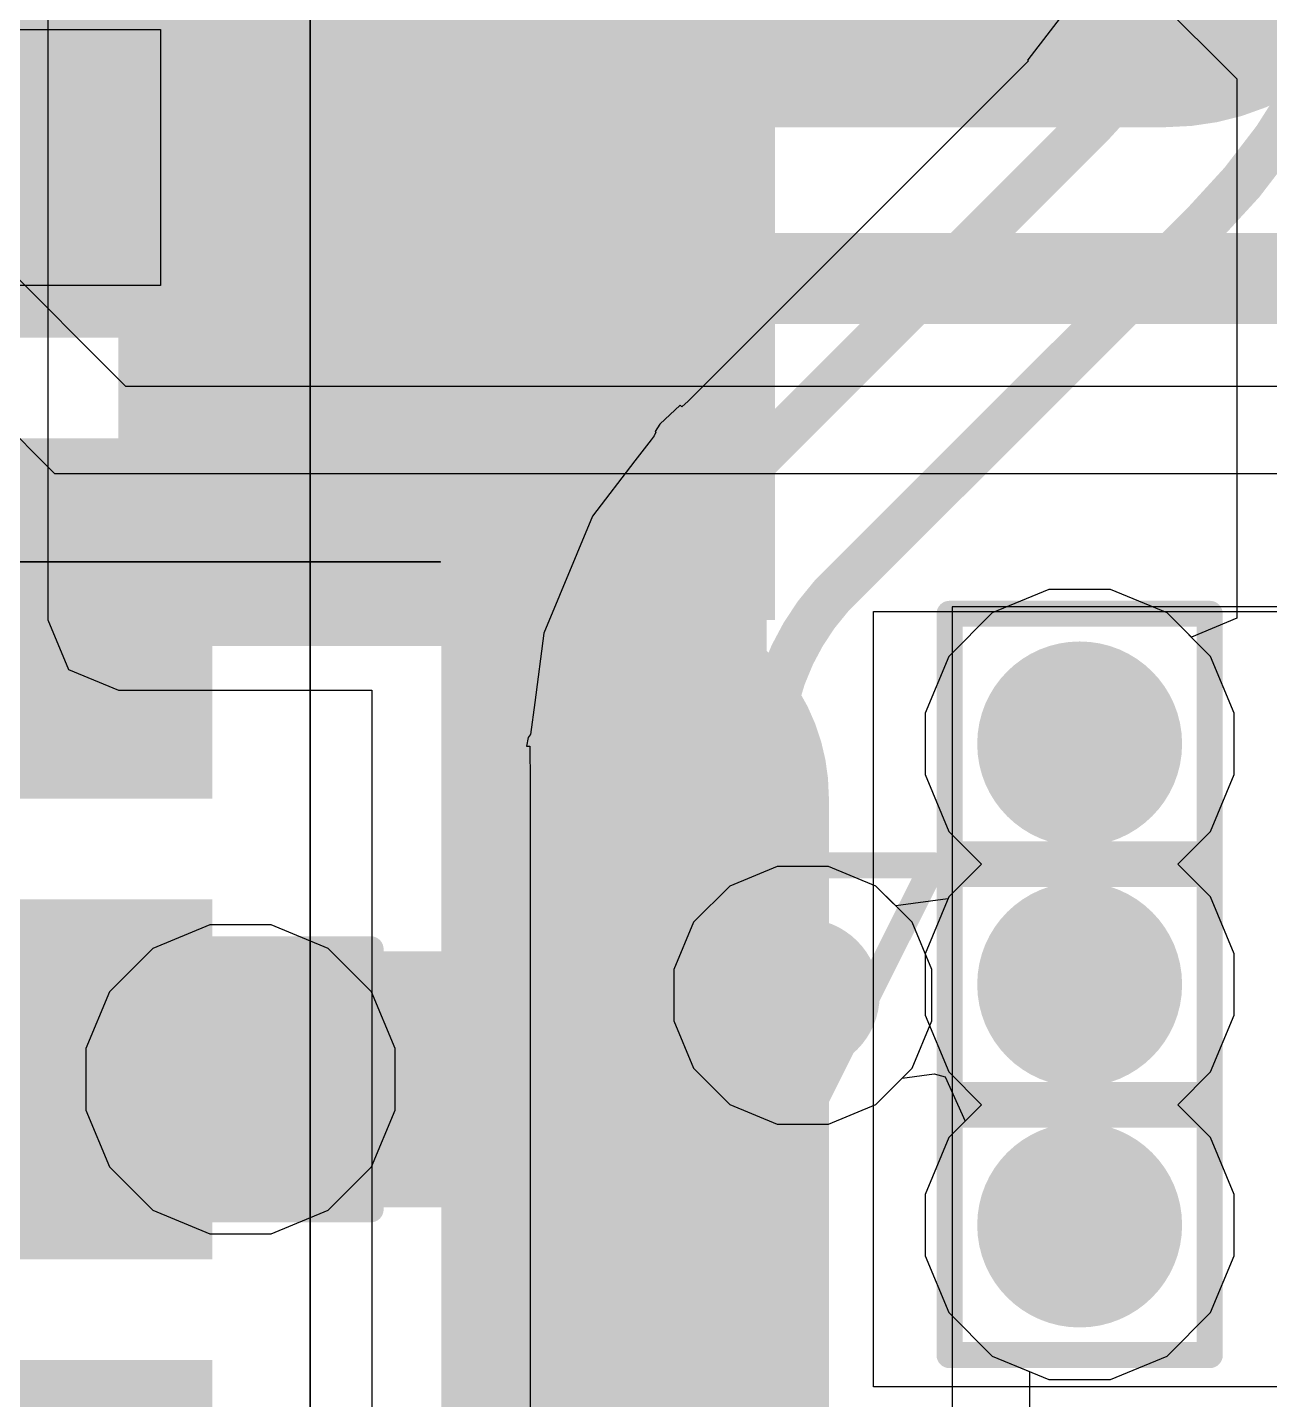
# Model space of a CAD drawing. Header units: inches. Extents: x -6 to 283, y -12 to 154.
# Drawn here: x 34.033 to 36.458, y 13.57 to 16.249 of the extents above; entities that cross this region are included whole.
import ezdxf

# ---------------------------------------------------------------- set-up
doc = ezdxf.new("R2010")
doc.units = ezdxf.units.IN
for name, color, linetype in [('Bottom Layer', 5, 'Continuous'), ('Bottom Overlay', 54, 'Continuous'), ('Bottom Paste', 16, 'Continuous'), ('Bottom Solder', 6, 'Continuous'), ('Drill Drawing', 1, 'Continuous'), ('GND-1', 16, 'Continuous'), ('GND-2', 90, 'Continuous'), ('GND-3', 216, 'Continuous'), ('GND-4', 54, 'Continuous'), ('PWR-1', 156, 'Continuous'), ('PWR-2', 130, 'Continuous'), ('Signal L1', 76, 'Continuous'), ('Signal L2', 6, 'Continuous'), ('Top Layer', 1, 'Continuous'), ('Top Paste', 8, 'Continuous'), ('Top Solder', 216, 'Continuous'), ('Via Holes', 16, 'Continuous')]:
    doc.layers.add(name, color=color, linetype=linetype)

# ---------------------------------------------------------------- blocks, each defined once
blk = doc.blocks.new('R___0402_B_19')
at = {"layer": 'Bottom Layer'}
for points in [[(-0.2413, 0.3175), (-0.2412999999999999, -0.3175), (-0.6985, -0.3175), (-0.6985, 0.3175)], [(0.6985, 0.3175), (0.6985, -0.3175), (0.2413, -0.3175), (0.2412999999999999, 0.3175)]]:
    blk.add_hatch(color=5, dxfattribs=at).paths.add_polyline_path(points)
at = {"layer": 'Bottom Paste'}
for points in [[(-0.2413, 0.3175), (-0.2412999999999999, -0.3175), (-0.6985, -0.3175), (-0.6985, 0.3175)], [(0.6985, 0.3175), (0.6985, -0.3175), (0.2413, -0.3175), (0.2412999999999999, 0.3175)]]:
    blk.add_hatch(color=16, dxfattribs=at).paths.add_polyline_path(points)
at = {"layer": 'Bottom Solder'}
for points in [[(-0.18629884, 0.37250116), (-0.1862988399999999, -0.37250116), (-0.75350116, -0.37250116), (-0.75350116, 0.37250116)], [(0.75350116, 0.37250116), (0.75350116, -0.37250116), (0.18629884, -0.37250116), (0.1862988399999999, 0.37250116)]]:
    blk.add_hatch(color=6, dxfattribs=at).paths.add_polyline_path(points)
at = {"layer": 'Bottom Overlay'}
for points in [[(-0.7874, 0.4064, 0.127, 0.127, 0), (-0.7874, -0.4064, 0.127, 0.127, 0)], [(0.7874, 0.4064, 0.127, 0.127, 0), (-0.7874, 0.4064, 0.127, 0.127, 0)], [(0.7874, 0.4064, 0.127, 0.127, 0), (0.7874, -0.4064, 0.127, 0.127, 0)], [(0.8128, 0.4318, 0.0032258, 0.0032258, 0), (-0.8127974599999999, 0.4318, 0.0032258, 0.0032258, 0)], [(0.7874, -0.4064, 0.127, 0.127, 0), (-0.7874, -0.4064, 0.127, 0.127, 0)]]:
    blk.add_lwpolyline(points, format="xyseb", dxfattribs=at)
for points in [[(-0.8191499999999999, 0.4064, 0.0635, 0.0635, 1), (-0.7556499999999999, 0.4064, 0.0635, 0.0635, 1)], [(-0.8191499999999999, 0.4064, 0.0635, 0.0635, 1), (-0.7556499999999999, 0.4064, 0.0635, 0.0635, 1)], [(0.7556499999999999, 0.4064, 0.0635, 0.0635, 1), (0.8191499999999999, 0.4064, 0.0635, 0.0635, 1)], [(0.7556499999999999, 0.4064, 0.0635, 0.0635, 1), (0.8191499999999999, 0.4064, 0.0635, 0.0635, 1)], [(-0.8136026399999999, 0.4318, 0.0016129, 0.0016129, 1), (-0.81199228, 0.4318, 0.0016129, 0.0016129, 1)], [(0.8119948199999999, 0.4318, 0.0016129, 0.0016129, 1), (0.81360518, 0.4318, 0.0016129, 0.0016129, 1)], [(-0.8191499999999999, -0.4064, 0.0635, 0.0635, 1), (-0.7556499999999999, -0.4064, 0.0635, 0.0635, 1)], [(-0.8191499999999999, -0.4064, 0.0635, 0.0635, 1), (-0.7556499999999999, -0.4064, 0.0635, 0.0635, 1)], [(0.7556499999999999, -0.4064, 0.0635, 0.0635, 1), (0.8191499999999999, -0.4064, 0.0635, 0.0635, 1)], [(0.7556499999999999, -0.4064, 0.0635, 0.0635, 1), (0.8191499999999999, -0.4064, 0.0635, 0.0635, 1)]]:
    blk.add_lwpolyline(points, format="xyseb", close=True, dxfattribs=at)
blk = doc.blocks.new('AP6275S__49')
at = {"layer": 'Top Layer'}
for points in [[(6.62250009, 2.95000172), (7.747499109999999, 2.95000172), (7.747499109999999, 2.45000272), (6.62250009, 2.45000272)], [(6.62250009, 2.05000098), (7.747499109999999, 2.05000098), (7.747499109999999, 1.55000198), (6.62250009, 1.55000198)], [(6.62250009, 1.15000024), (7.747499109999999, 1.15000024), (7.747499109999999, 0.65000124), (6.62250009, 0.65000124)]]:
    blk.add_hatch(color=1, dxfattribs=at).paths.add_polyline_path(points)
at = {"layer": 'Top Paste'}
for points in [[(6.62250009, 2.95000172), (7.747499109999999, 2.95000172), (7.747499109999999, 2.45000272), (6.62250009, 2.45000272)], [(6.62250009, 2.05000098), (7.747499109999999, 2.05000098), (7.747499109999999, 1.55000198), (6.62250009, 1.55000198)], [(6.62250009, 1.15000024), (7.747499109999999, 1.15000024), (7.747499109999999, 0.65000124), (6.62250009, 0.65000124)]]:
    blk.add_hatch(color=8, dxfattribs=at).paths.add_polyline_path(points)
at = {"layer": 'Top Solder'}
for points in [[(6.52090009, 3.05160172), (7.849099109999999, 3.05160172), (7.849099109999999, 2.34840272), (6.52090009, 2.34840272)], [(6.52090009, 2.15160098), (7.849099109999999, 2.15160098), (7.849099109999999, 1.44840198), (6.52090009, 1.44840198)], [(6.52090009, 1.25160024), (7.849099109999999, 1.25160024), (7.849099109999999, 0.54840124), (6.52090009, 0.54840124)], [(6.52090009, 0.35160204), (7.849099109999999, 0.35160204), (7.849099109999999, -0.35159696), (6.52090009, -0.35159696)]]:
    blk.add_hatch(color=216, dxfattribs=at).paths.add_polyline_path(points)

msp = doc.modelspace()

# ---------------------------------------------------------------- hatches: boundary and pattern name
at = {"layer": 'Bottom Layer'}
msp.add_hatch(color=5, dxfattribs=at).paths.add_polyline_path([(34.21094758, 15.09235742), (35.49283478, 15.09235742), (35.49283478, 16.5483667), (34.21094758, 16.5483667)])
h = msp.add_hatch(color=5, dxfattribs=at)
edge = h.paths.add_edge_path()
edge.add_arc((36.08737765999999, 14.85018366), 0.1999996, 0, 360)
h = msp.add_hatch(color=5, dxfattribs=at)
edge = h.paths.add_edge_path()
edge.add_arc((36.08737765999999, 14.38028366), 0.1999996, 0, 360)
h = msp.add_hatch(color=5, dxfattribs=at)
edge = h.paths.add_edge_path()
edge.add_arc((34.4492961, 14.19507194), 0.1999996, 0, 360)
h = msp.add_hatch(color=5, dxfattribs=at)
edge = h.paths.add_edge_path()
edge.add_arc((36.08737765999999, 13.91038366), 0.1999996, 0, 360)
at = {"layer": 'GND-1'}
h = msp.add_hatch(color=16, dxfattribs=at)
edge = h.paths.add_edge_path()
edge.add_arc((36.08737765999999, 14.85018366), 0.1999996, 0, 360)
h = msp.add_hatch(color=16, dxfattribs=at)
edge = h.paths.add_edge_path()
edge.add_arc((36.08737765999999, 14.38028366), 0.1999996, 0, 360)
h = msp.add_hatch(color=16, dxfattribs=at)
edge = h.paths.add_edge_path()
edge.add_arc((34.4492961, 14.19507194), 0.1999996, 0, 360)
h = msp.add_hatch(color=16, dxfattribs=at)
edge = h.paths.add_edge_path()
edge.add_arc((36.08737765999999, 13.91038366), 0.1999996, 0, 360)
at = {"layer": 'GND-2'}
h = msp.add_hatch(color=90, dxfattribs=at)
edge = h.paths.add_edge_path()
edge.add_arc((36.08737765999999, 14.85018366), 0.1999996, 0, 360)
h = msp.add_hatch(color=90, dxfattribs=at)
edge = h.paths.add_edge_path()
edge.add_arc((36.08737765999999, 14.38028366), 0.1999996, 0, 360)
h = msp.add_hatch(color=90, dxfattribs=at)
edge = h.paths.add_edge_path()
edge.add_arc((35.54700536, 14.3592296), 0.1499997, 0, 360)
h = msp.add_hatch(color=90, dxfattribs=at)
edge = h.paths.add_edge_path()
edge.add_arc((34.4492961, 14.19507194), 0.1999996, 0, 360)
h = msp.add_hatch(color=90, dxfattribs=at)
edge = h.paths.add_edge_path()
edge.add_arc((36.08737765999999, 13.91038366), 0.1999996, 0, 360)
at = {"layer": 'GND-3'}
h = msp.add_hatch(color=216, dxfattribs=at)
edge = h.paths.add_edge_path()
edge.add_arc((36.08737765999999, 14.85018366), 0.1999996, 0, 360)
h = msp.add_hatch(color=216, dxfattribs=at)
edge = h.paths.add_edge_path()
edge.add_arc((36.08737765999999, 14.38028366), 0.1999996, 0, 360)
h = msp.add_hatch(color=216, dxfattribs=at)
edge = h.paths.add_edge_path()
edge.add_arc((35.54700536, 14.3592296), 0.1499997, 0, 360)
h = msp.add_hatch(color=216, dxfattribs=at)
edge = h.paths.add_edge_path()
edge.add_arc((34.4492961, 14.19507194), 0.1999996, 0, 360)
h = msp.add_hatch(color=216, dxfattribs=at)
edge = h.paths.add_edge_path()
edge.add_arc((36.08737765999999, 13.91038366), 0.1999996, 0, 360)
at = {"layer": 'GND-4'}
h = msp.add_hatch(color=54, dxfattribs=at)
edge = h.paths.add_edge_path()
edge.add_arc((36.08737765999999, 14.85018366), 0.1999996, 0, 360)
h = msp.add_hatch(color=54, dxfattribs=at)
edge = h.paths.add_edge_path()
edge.add_arc((36.08737765999999, 14.38028366), 0.1999996, 0, 360)
h = msp.add_hatch(color=54, dxfattribs=at)
edge = h.paths.add_edge_path()
edge.add_arc((34.4492961, 14.19507194), 0.1999996, 0, 360)
h = msp.add_hatch(color=54, dxfattribs=at)
edge = h.paths.add_edge_path()
edge.add_arc((36.08737765999999, 13.91038366), 0.1999996, 0, 360)
at = {"layer": 'PWR-1'}
h = msp.add_hatch(color=156, dxfattribs=at)
edge = h.paths.add_edge_path()
edge.add_arc((36.08737765999999, 14.85018366), 0.1999996, 0, 360)
h = msp.add_hatch(color=156, dxfattribs=at)
edge = h.paths.add_edge_path()
edge.add_arc((36.08737765999999, 14.38028366), 0.1999996, 0, 360)
h = msp.add_hatch(color=156, dxfattribs=at)
edge = h.paths.add_edge_path()
edge.add_arc((35.54700536, 14.3592296), 0.1499997, 0, 360)
h = msp.add_hatch(color=156, dxfattribs=at)
edge = h.paths.add_edge_path()
edge.add_arc((34.4492961, 14.19507194), 0.1999996, 0, 360)
h = msp.add_hatch(color=156, dxfattribs=at)
edge = h.paths.add_edge_path()
edge.add_arc((36.08737765999999, 13.91038366), 0.1999996, 0, 360)
at = {"layer": 'PWR-2'}
h = msp.add_hatch(color=130, dxfattribs=at)
edge = h.paths.add_edge_path()
edge.add_arc((36.08737765999999, 14.85018366), 0.1999996, 0, 360)
h = msp.add_hatch(color=130, dxfattribs=at)
edge = h.paths.add_edge_path()
edge.add_arc((36.08737765999999, 14.38028366), 0.1999996, 0, 360)
h = msp.add_hatch(color=130, dxfattribs=at)
edge = h.paths.add_edge_path()
edge.add_arc((35.54700536, 14.3592296), 0.1499997, 0, 360)
h = msp.add_hatch(color=130, dxfattribs=at)
edge = h.paths.add_edge_path()
edge.add_arc((34.4492961, 14.19507194), 0.1999996, 0, 360)
h = msp.add_hatch(color=130, dxfattribs=at)
edge = h.paths.add_edge_path()
edge.add_arc((36.08737765999999, 13.91038366), 0.1999996, 0, 360)
at = {"layer": 'Signal L1'}
h = msp.add_hatch(color=76, dxfattribs=at)
edge = h.paths.add_edge_path()
edge.add_arc((36.08737765999999, 14.85018366), 0.1999996, 0, 360)
h = msp.add_hatch(color=76, dxfattribs=at)
edge = h.paths.add_edge_path()
edge.add_arc((36.08737765999999, 14.38028366), 0.1999996, 0, 360)
h = msp.add_hatch(color=76, dxfattribs=at)
edge = h.paths.add_edge_path()
edge.add_arc((35.54700536, 14.3592296), 0.1499997, 0, 360)
h = msp.add_hatch(color=76, dxfattribs=at)
edge = h.paths.add_edge_path()
edge.add_arc((34.4492961, 14.19507194), 0.1999996, 0, 360)
h = msp.add_hatch(color=76, dxfattribs=at)
edge = h.paths.add_edge_path()
edge.add_arc((36.08737765999999, 13.91038366), 0.1999996, 0, 360)
at = {"layer": 'Signal L2'}
h = msp.add_hatch(color=6, dxfattribs=at)
edge = h.paths.add_edge_path()
edge.add_arc((36.08737765999999, 14.85018366), 0.1999996, 0, 360)
h = msp.add_hatch(color=6, dxfattribs=at)
edge = h.paths.add_edge_path()
edge.add_arc((36.08737765999999, 14.38028366), 0.1999996, 0, 360)
h = msp.add_hatch(color=6, dxfattribs=at)
edge = h.paths.add_edge_path()
edge.add_arc((35.54700536, 14.3592296), 0.1499997, 0, 360)
h = msp.add_hatch(color=6, dxfattribs=at)
edge = h.paths.add_edge_path()
edge.add_arc((34.4492961, 14.19507194), 0.1999996, 0, 360)
h = msp.add_hatch(color=6, dxfattribs=at)
edge = h.paths.add_edge_path()
edge.add_arc((36.08737765999999, 13.91038366), 0.1999996, 0, 360)
at = {"layer": 'Top Layer'}
h = msp.add_hatch(color=1, dxfattribs=at)
edge = h.paths.add_edge_path()
edge.add_arc((36.08737765999999, 14.85018366), 0.1999996, 0, 360)
h = msp.add_hatch(color=1, dxfattribs=at)
edge = h.paths.add_edge_path()
edge.add_arc((36.08737765999999, 14.38028366), 0.1999996, 0, 360)
msp.add_hatch(color=1, dxfattribs=at).paths.add_polyline_path([(33.16793722, 13.94507244), (34.85545733999999, 13.94507244), (34.85545733999999, 14.44507144), (33.16793722, 14.44507144)])
h = msp.add_hatch(color=1, dxfattribs=at)
edge = h.paths.add_edge_path()
edge.add_arc((34.4492961, 14.19507194), 0.1999996, 0, 360)
h = msp.add_hatch(color=1, dxfattribs=at)
edge = h.paths.add_edge_path()
edge.add_arc((36.08737765999999, 13.91038366), 0.1999996, 0, 360)
at = {"layer": 'Via Holes'}
h = msp.add_hatch(color=7, dxfattribs=at)
edge = h.paths.add_edge_path()
edge.add_arc((36.08737765999999, 14.85018366), 0.0999998, 0, 360)
h = msp.add_hatch(color=7, dxfattribs=at)
edge = h.paths.add_edge_path()
edge.add_arc((36.08737765999999, 14.38028366), 0.0999998, 0, 360)
h = msp.add_hatch(color=7, dxfattribs=at)
edge = h.paths.add_edge_path()
edge.add_arc((35.54700536, 14.3592296), 0.07499858, 0, 360)
h = msp.add_hatch(color=7, dxfattribs=at)
edge = h.paths.add_edge_path()
edge.add_arc((34.4492961, 14.19507194), 0.0999998, 0, 360)
h = msp.add_hatch(color=7, dxfattribs=at)
edge = h.paths.add_edge_path()
edge.add_arc((36.08737765999999, 13.91038366), 0.0999998, 0, 360)

# ---------------------------------------------------------------- linework, layer by layer
at = {"layer": 'Bottom Layer'}
for p, q in [((34.07348278, 16.5483667), (34.07348278, 15.09235742)), ((34.07348278, 15.09235742), (34.11374432, 14.99515416)), ((35.68516358, 13.59420446), (35.68516358, 15.10882932)), ((35.68516358, 15.10882932), (38.68678063999999, 15.10882932)), ((34.11374432, 14.99515416), (34.21094758, 14.95489262)), ((34.21094758, 14.95489262), (34.70546526, 14.95489262)), ((34.70546526, 14.95489262), (34.70546526, 11.05007696)), ((36.58065836, 13.59420446), (35.68516358, 13.59420446))]:
    msp.add_line(p, q, dxfattribs=at)
for points in [[(36.57477317999999, 16.56375148, 0.3809999999999999, 0.3809999999999999, -0.4142135623730951), (36.25609462, 16.24507292, 0.3809999999999999, 0.3809999999999999, 0)], [(35.36583732, 16.24507292, 0.3809999999999999, 0.3809999999999999, 0), (36.25609462, 16.24507292, 0.3809999999999999, 0.3809999999999999, 0)], [(34.81363878, 15.99507088, 0.254, 0.254, 0), (35.36583732, 16.24507292, 0.254, 0.254, 0)], [(34.85189118, 15.73330356, 0.635, 0.635, 0), (34.85189118, 15.82036206, 0.635, 0.635, 0)], [(34.49613878, 15.63727124, 0.508, 0.508, 0), (34.85189118, 15.63727124, 0.508, 0.508, 0)], [(34.49613878, 15.54837124, 0.508, 0.508, 0), (34.49613878, 15.63727124, 0.508, 0.508, 0)], [(35.15867238, 10.5417874, 0.635, 0.635, 0), (35.15867238, 15.35032236, 0.635, 0.635, 0)]]:
    msp.add_lwpolyline(points, format="xyseb", dxfattribs=at)
for points in [[(35.27058732, 16.24507292, 0.1905, 0.1905, 1), (35.46108732, 16.24507292, 0.1905, 0.1905, 1)], [(36.16084462, 16.24507292, 0.1905, 0.1905, 1), (36.35134462, 16.24507292, 0.1905, 0.1905, 1)], [(36.16084462, 16.24507292, 0.1905, 0.1905, 1), (36.35134462, 16.24507292, 0.1905, 0.1905, 1)], [(35.30233732, 16.24507292, 0.127, 0.127, 1), (35.42933731999999, 16.24507292, 0.127, 0.127, 1)], [(34.69314118, 15.82036206, 0.3175, 0.3175, 1), (35.01064118, 15.82036206, 0.3175, 0.3175, 1)], [(34.75013877999999, 15.99507088, 0.127, 0.127, 1), (34.87713878, 15.99507088, 0.127, 0.127, 1)], [(34.69314118, 15.73330356, 0.3175, 0.3175, 1), (35.01064118, 15.73330356, 0.3175, 0.3175, 1)], [(34.36913878, 15.63727124, 0.254, 0.254, 1), (34.62313878, 15.63727124, 0.254, 0.254, 1)], [(34.36913878, 15.63727124, 0.254, 0.254, 1), (34.62313878, 15.63727124, 0.254, 0.254, 1)], [(34.72489118, 15.63727124, 0.254, 0.254, 1), (34.97889118, 15.63727124, 0.254, 0.254, 1)], [(34.36913878, 15.54837124, 0.254, 0.254, 1), (34.62313878, 15.54837124, 0.254, 0.254, 1)], [(34.99992238, 15.35032236, 0.3175, 0.3175, 1), (35.31742238, 15.35032236, 0.3175, 0.3175, 1)]]:
    msp.add_lwpolyline(points, format="xyseb", close=True, dxfattribs=at)
at = {"layer": 'Drill Drawing'}
for points in [[(35.83337766, 15.10418366, 0.0508, 0.0508, 0), (36.34137766, 15.10418366, 0.0508, 0.0508, 0)], [(35.83337766, 14.59618366, 0.0508, 0.0508, 0), (35.83337766, 15.10418366, 0.0508, 0.0508, 0)], [(36.34137766, 14.59618366, 0.0508, 0.0508, 0), (36.34137766, 15.10418366, 0.0508, 0.0508, 0)], [(35.83337766, 14.63428366, 0.0508, 0.0508, 0), (36.34137766, 14.63428366, 0.0508, 0.0508, 0)], [(35.83337766, 14.12628366, 0.0508, 0.0508, 0), (35.83337766, 14.63428366, 0.0508, 0.0508, 0)], [(36.34137766, 14.12628366, 0.0508, 0.0508, 0), (36.34137766, 14.63428366, 0.0508, 0.0508, 0)], [(35.29300536, 14.6132296, 0.0508, 0.0508, 0), (35.80100536, 14.6132296, 0.0508, 0.0508, 0)], [(35.29300536, 14.6132296, 0.0508, 0.0508, 0), (35.54700536, 14.1052296, 0.0508, 0.0508, 0)], [(35.54700536, 14.1052296, 0.0508, 0.0508, 0), (35.80100536, 14.6132296, 0.0508, 0.0508, 0)], [(35.83337766, 14.59618366, 0.0508, 0.0508, 0), (36.34137766, 14.59618366, 0.0508, 0.0508, 0)], [(34.1952961, 14.44907194, 0.0508, 0.0508, 0), (34.7032961, 14.44907194, 0.0508, 0.0508, 0)], [(34.1952961, 13.94107194, 0.0508, 0.0508, 0), (34.1952961, 14.44907194, 0.0508, 0.0508, 0)], [(34.7032961, 13.94107194, 0.0508, 0.0508, 0), (34.7032961, 14.44907194, 0.0508, 0.0508, 0)], [(35.83337766, 14.16438366, 0.0508, 0.0508, 0), (36.34137766, 14.16438366, 0.0508, 0.0508, 0)], [(35.83337766, 13.65638366, 0.0508, 0.0508, 0), (35.83337766, 14.16438366, 0.0508, 0.0508, 0)], [(36.34137766, 13.65638366, 0.0508, 0.0508, 0), (36.34137766, 14.16438366, 0.0508, 0.0508, 0)], [(35.83337766, 14.12628366, 0.0508, 0.0508, 0), (36.34137766, 14.12628366, 0.0508, 0.0508, 0)], [(34.1952961, 13.94107194, 0.0508, 0.0508, 0), (34.7032961, 13.94107194, 0.0508, 0.0508, 0)], [(35.83337766, 13.65638366, 0.0508, 0.0508, 0), (36.34137766, 13.65638366, 0.0508, 0.0508, 0)]]:
    msp.add_lwpolyline(points, format="xyseb", dxfattribs=at)
for points in [[(35.82067765999999, 15.10418366, 0.0254, 0.0254, 1), (35.84607766, 15.10418366, 0.0254, 0.0254, 1)], [(35.82067765999999, 15.10418366, 0.0254, 0.0254, 1), (35.84607766, 15.10418366, 0.0254, 0.0254, 1)], [(36.32867766, 15.10418366, 0.0254, 0.0254, 1), (36.35407765999999, 15.10418366, 0.0254, 0.0254, 1)], [(36.32867766, 15.10418366, 0.0254, 0.0254, 1), (36.35407765999999, 15.10418366, 0.0254, 0.0254, 1)], [(35.82067765999999, 14.63428366, 0.0254, 0.0254, 1), (35.84607766, 14.63428366, 0.0254, 0.0254, 1)], [(35.82067765999999, 14.63428366, 0.0254, 0.0254, 1), (35.84607766, 14.63428366, 0.0254, 0.0254, 1)], [(36.32867766, 14.63428366, 0.0254, 0.0254, 1), (36.35407765999999, 14.63428366, 0.0254, 0.0254, 1)], [(36.32867766, 14.63428366, 0.0254, 0.0254, 1), (36.35407765999999, 14.63428366, 0.0254, 0.0254, 1)], [(35.28030535999999, 14.6132296, 0.0254, 0.0254, 1), (35.30570536, 14.6132296, 0.0254, 0.0254, 1)], [(35.28030535999999, 14.6132296, 0.0254, 0.0254, 1), (35.30570536, 14.6132296, 0.0254, 0.0254, 1)], [(35.78830536, 14.6132296, 0.0254, 0.0254, 1), (35.81370536, 14.6132296, 0.0254, 0.0254, 1)], [(35.78830536, 14.6132296, 0.0254, 0.0254, 1), (35.81370536, 14.6132296, 0.0254, 0.0254, 1)], [(35.82067765999999, 14.59618366, 0.0254, 0.0254, 1), (35.84607766, 14.59618366, 0.0254, 0.0254, 1)], [(35.82067765999999, 14.59618366, 0.0254, 0.0254, 1), (35.84607766, 14.59618366, 0.0254, 0.0254, 1)], [(36.32867766, 14.59618366, 0.0254, 0.0254, 1), (36.35407765999999, 14.59618366, 0.0254, 0.0254, 1)], [(36.32867766, 14.59618366, 0.0254, 0.0254, 1), (36.35407765999999, 14.59618366, 0.0254, 0.0254, 1)], [(34.1825961, 14.44907194, 0.0254, 0.0254, 1), (34.2079961, 14.44907194, 0.0254, 0.0254, 1)], [(34.1825961, 14.44907194, 0.0254, 0.0254, 1), (34.2079961, 14.44907194, 0.0254, 0.0254, 1)], [(34.69059609999999, 14.44907194, 0.0254, 0.0254, 1), (34.7159961, 14.44907194, 0.0254, 0.0254, 1)], [(34.69059609999999, 14.44907194, 0.0254, 0.0254, 1), (34.7159961, 14.44907194, 0.0254, 0.0254, 1)], [(35.82067765999999, 14.16438366, 0.0254, 0.0254, 1), (35.84607766, 14.16438366, 0.0254, 0.0254, 1)], [(35.82067765999999, 14.16438366, 0.0254, 0.0254, 1), (35.84607766, 14.16438366, 0.0254, 0.0254, 1)], [(36.32867766, 14.16438366, 0.0254, 0.0254, 1), (36.35407765999999, 14.16438366, 0.0254, 0.0254, 1)], [(36.32867766, 14.16438366, 0.0254, 0.0254, 1), (36.35407765999999, 14.16438366, 0.0254, 0.0254, 1)], [(35.82067765999999, 14.12628366, 0.0254, 0.0254, 1), (35.84607766, 14.12628366, 0.0254, 0.0254, 1)], [(35.82067765999999, 14.12628366, 0.0254, 0.0254, 1), (35.84607766, 14.12628366, 0.0254, 0.0254, 1)], [(36.32867766, 14.12628366, 0.0254, 0.0254, 1), (36.35407765999999, 14.12628366, 0.0254, 0.0254, 1)], [(36.32867766, 14.12628366, 0.0254, 0.0254, 1), (36.35407765999999, 14.12628366, 0.0254, 0.0254, 1)], [(35.53430536, 14.1052296, 0.0254, 0.0254, 1), (35.55970536, 14.1052296, 0.0254, 0.0254, 1)], [(35.53430536, 14.1052296, 0.0254, 0.0254, 1), (35.55970536, 14.1052296, 0.0254, 0.0254, 1)], [(34.1825961, 13.94107194, 0.0254, 0.0254, 1), (34.2079961, 13.94107194, 0.0254, 0.0254, 1)], [(34.1825961, 13.94107194, 0.0254, 0.0254, 1), (34.2079961, 13.94107194, 0.0254, 0.0254, 1)], [(34.69059609999999, 13.94107194, 0.0254, 0.0254, 1), (34.7159961, 13.94107194, 0.0254, 0.0254, 1)], [(34.69059609999999, 13.94107194, 0.0254, 0.0254, 1), (34.7159961, 13.94107194, 0.0254, 0.0254, 1)], [(35.82067765999999, 13.65638366, 0.0254, 0.0254, 1), (35.84607766, 13.65638366, 0.0254, 0.0254, 1)], [(35.82067765999999, 13.65638366, 0.0254, 0.0254, 1), (35.84607766, 13.65638366, 0.0254, 0.0254, 1)], [(36.32867766, 13.65638366, 0.0254, 0.0254, 1), (36.35407765999999, 13.65638366, 0.0254, 0.0254, 1)], [(36.32867766, 13.65638366, 0.0254, 0.0254, 1), (36.35407765999999, 13.65638366, 0.0254, 0.0254, 1)]]:
    msp.add_lwpolyline(points, format="xyseb", close=True, dxfattribs=at)
at = {"layer": 'GND-1'}
for p, q in [((36.0273854, 15.15178326), (35.91653472, 15.10586768)), ((36.14736992, 15.15178326), (36.0273854, 15.15178326)), ((36.2582206, 15.10586768), (36.14736992, 15.15178326)), ((35.91653472, 15.10586768), (35.83169364, 15.0210266)), ((36.34306168, 15.0210266), (36.2582206, 15.10586768)), ((35.83169364, 15.0210266), (35.78577806, 14.91017592)), ((36.38897726, 14.91017592), (36.34306168, 15.0210266)), ((35.78577806, 14.91017592), (35.78577806, 14.7901914)), ((36.38897726, 14.7901914), (36.38897726, 14.91017592)), ((35.78577806, 14.7901914), (35.83169364, 14.67934072)), ((36.34306168, 14.67934072), (36.38897726, 14.7901914)), ((35.83169364, 14.67934072), (35.8958007, 14.61523366)), ((36.27895462, 14.61523366), (36.34306168, 14.67934072)), ((35.8958007, 14.61523366), (35.83169364, 14.5511266)), ((36.34306168, 14.5511266), (36.27895462, 14.61523366)), ((35.83169364, 14.5511266), (35.78577806, 14.44027592)), ((36.38897726, 14.44027592), (36.34306168, 14.5511266)), ((35.78577806, 14.44027592), (35.78577806, 14.3202914)), ((36.38897726, 14.3202914), (36.38897726, 14.44027592)), ((35.78577806, 14.3202914), (35.83169364, 14.20944072)), ((36.34306168, 14.20944072), (36.38897726, 14.3202914)), ((35.83169364, 14.20944072), (35.8958007, 14.14533366)), ((36.27895462, 14.14533366), (36.34306168, 14.20944072)), ((35.8958007, 14.14533366), (35.83169364, 14.0812266)), ((36.34306168, 14.0812266), (36.27895462, 14.14533366)), ((35.83169364, 14.0812266), (35.78577806, 13.97037592)), ((36.38897726, 13.97037592), (36.34306168, 14.0812266)), ((35.78577806, 13.97037592), (35.78577806, 13.8503914)), ((36.38897726, 13.8503914), (36.38897726, 13.97037592)), ((35.78577806, 13.8503914), (35.83169364, 13.73954072)), ((36.34306168, 13.73954072), (36.38897726, 13.8503914)), ((35.83169364, 13.73954072), (35.91653472, 13.65469964)), ((36.2582206, 13.65469964), (36.34306168, 13.73954072)), ((35.91653472, 13.65469964), (36.0273854, 13.60878406)), ((36.14736992, 13.60878406), (36.2582206, 13.65469964)), ((36.0273854, 13.60878406), (36.14736992, 13.60878406))]:
    msp.add_line(p, q, dxfattribs=at)
at = {"layer": 'GND-2'}
for p, q in [((36.0273854, 15.15178326), (35.91653472, 15.10586768)), ((36.14736992, 15.15178326), (36.0273854, 15.15178326)), ((36.2582206, 15.10586768), (36.14736992, 15.15178326)), ((35.91653472, 15.10586768), (35.83169364, 15.0210266)), ((36.34306168, 15.0210266), (36.2582206, 15.10586768)), ((35.83169364, 15.0210266), (35.78577806, 14.91017592)), ((36.38897726, 14.91017592), (36.34306168, 15.0210266)), ((35.78577806, 14.91017592), (35.78577806, 14.7901914)), ((36.38897726, 14.7901914), (36.38897726, 14.91017592)), ((35.78577806, 14.7901914), (35.83169364, 14.67934072)), ((36.34306168, 14.67934072), (36.38897726, 14.7901914)), ((35.83169364, 14.67934072), (35.8958007, 14.61523366)), ((36.27895462, 14.61523366), (36.34306168, 14.67934072)), ((35.49695974, 14.6108293), (35.40448596, 14.5725261)), ((35.59705098, 14.6108293), (35.49695974, 14.6108293)), ((35.68952476, 14.5725261), (35.59705098, 14.6108293)), ((35.8958007, 14.61523366), (35.83169364, 14.5511266)), ((36.34306168, 14.5511266), (36.27895462, 14.61523366)), ((35.40448596, 14.5725261), (35.33370886, 14.501749)), ((35.72828008, 14.53377078), (35.68952476, 14.5725261)), ((35.83169364, 14.5511266), (35.83034236, 14.5478627)), ((36.38897726, 14.44027592), (36.34306168, 14.5511266)), ((35.82981912, 14.5475198), (35.72828008, 14.53377078)), ((35.83034236, 14.5478627), (35.82981912, 14.5475198)), ((35.33370886, 14.501749), (35.29540566, 14.40927522)), ((36.38897726, 14.3202914), (36.38897726, 14.44027592)), ((35.29540566, 14.40927522), (35.29540566, 14.30918398)), ((36.34306168, 14.20944072), (36.38897726, 14.3202914)), ((35.29540566, 14.30918398), (35.33370886, 14.2167102)), ((35.33370886, 14.2167102), (35.40448596, 14.1459331)), ((35.74061178, 14.19702012), (35.80304752, 14.2055342)), ((35.80304752, 14.2055342), (35.82463244, 14.19989032)), ((36.27895462, 14.14533366), (36.34306168, 14.20944072)), ((35.68952476, 14.1459331), (35.74061178, 14.19702012)), ((35.82463244, 14.19989032), (35.86387544, 14.1134084)), ((35.40448596, 14.1459331), (35.49695974, 14.1076299)), ((35.59705098, 14.1076299), (35.68952476, 14.1459331)), ((36.34306168, 14.0812266), (36.27895462, 14.14533366)), ((35.49695974, 14.1076299), (35.59705098, 14.1076299)), ((35.86387544, 14.1134084), (35.83169364, 14.0812266)), ((35.83169364, 14.0812266), (35.78577806, 13.97037592)), ((36.38897726, 13.97037592), (36.34306168, 14.0812266)), ((35.78577806, 13.97037592), (35.78577806, 13.8503914)), ((36.38897726, 13.8503914), (36.38897726, 13.97037592)), ((35.78577806, 13.8503914), (35.83169364, 13.73954072)), ((36.34306168, 13.73954072), (36.38897726, 13.8503914)), ((35.83169364, 13.73954072), (35.91653472, 13.65469964)), ((36.2582206, 13.65469964), (36.34306168, 13.73954072)), ((35.91653472, 13.65469964), (36.0273854, 13.60878406)), ((36.14736992, 13.60878406), (36.2582206, 13.65469964)), ((36.0273854, 13.60878406), (36.14736992, 13.60878406))]:
    msp.add_line(p, q, dxfattribs=at)
at = {"layer": 'GND-3'}
for p, q in [((36.0273854, 15.15178326), (35.91653472, 15.10586768)), ((36.14736992, 15.15178326), (36.0273854, 15.15178326)), ((36.2582206, 15.10586768), (36.14736992, 15.15178326)), ((35.91653472, 15.10586768), (35.83169364, 15.0210266)), ((36.34306168, 15.0210266), (36.2582206, 15.10586768)), ((35.83169364, 15.0210266), (35.78577806, 14.91017592)), ((36.38897726, 14.91017592), (36.34306168, 15.0210266)), ((35.78577806, 14.91017592), (35.78577806, 14.7901914)), ((36.38897726, 14.7901914), (36.38897726, 14.91017592)), ((35.78577806, 14.7901914), (35.83169364, 14.67934072)), ((36.34306168, 14.67934072), (36.38897726, 14.7901914)), ((35.83169364, 14.67934072), (35.8958007, 14.61523366)), ((36.27895462, 14.61523366), (36.34306168, 14.67934072)), ((35.49695974, 14.6108293), (35.40448596, 14.5725261)), ((35.59705098, 14.6108293), (35.49695974, 14.6108293)), ((35.68952476, 14.5725261), (35.59705098, 14.6108293)), ((35.8958007, 14.61523366), (35.83169364, 14.5511266)), ((36.34306168, 14.5511266), (36.27895462, 14.61523366)), ((35.40448596, 14.5725261), (35.33370886, 14.501749)), ((35.72828008, 14.53377078), (35.68952476, 14.5725261)), ((35.83169364, 14.5511266), (35.83034236, 14.5478627)), ((36.38897726, 14.44027592), (36.34306168, 14.5511266)), ((35.82981912, 14.5475198), (35.72828008, 14.53377078)), ((35.83034236, 14.5478627), (35.82981912, 14.5475198)), ((35.33370886, 14.501749), (35.29540566, 14.40927522)), ((36.38897726, 14.3202914), (36.38897726, 14.44027592)), ((35.29540566, 14.40927522), (35.29540566, 14.30918398)), ((36.34306168, 14.20944072), (36.38897726, 14.3202914)), ((35.29540566, 14.30918398), (35.33370886, 14.2167102)), ((35.33370886, 14.2167102), (35.40448596, 14.1459331)), ((35.74061178, 14.19702012), (35.80304752, 14.2055342)), ((35.80304752, 14.2055342), (35.82463244, 14.19989032)), ((36.27895462, 14.14533366), (36.34306168, 14.20944072)), ((35.68952476, 14.1459331), (35.74061178, 14.19702012)), ((35.82463244, 14.19989032), (35.86387544, 14.1134084)), ((35.40448596, 14.1459331), (35.49695974, 14.1076299)), ((35.59705098, 14.1076299), (35.68952476, 14.1459331)), ((36.34306168, 14.0812266), (36.27895462, 14.14533366)), ((35.49695974, 14.1076299), (35.59705098, 14.1076299)), ((35.86387544, 14.1134084), (35.83169364, 14.0812266)), ((35.83169364, 14.0812266), (35.78577806, 13.97037592)), ((36.38897726, 13.97037592), (36.34306168, 14.0812266)), ((35.78577806, 13.97037592), (35.78577806, 13.8503914)), ((36.38897726, 13.8503914), (36.38897726, 13.97037592)), ((35.78577806, 13.8503914), (35.83169364, 13.73954072)), ((36.34306168, 13.73954072), (36.38897726, 13.8503914)), ((35.83169364, 13.73954072), (35.91653472, 13.65469964)), ((36.2582206, 13.65469964), (36.34306168, 13.73954072)), ((35.91653472, 13.65469964), (36.0273854, 13.60878406)), ((36.14736992, 13.60878406), (36.2582206, 13.65469964)), ((36.0273854, 13.60878406), (36.14736992, 13.60878406))]:
    msp.add_line(p, q, dxfattribs=at)
at = {"layer": 'GND-4'}
for p, q in [((36.0273854, 15.15178326), (35.91653472, 15.10586768)), ((36.14736992, 15.15178326), (36.0273854, 15.15178326)), ((36.2582206, 15.10586768), (36.14736992, 15.15178326)), ((35.91653472, 15.10586768), (35.83169364, 15.0210266)), ((36.34306168, 15.0210266), (36.2582206, 15.10586768)), ((35.83169364, 15.0210266), (35.78577806, 14.91017592)), ((36.38897726, 14.91017592), (36.34306168, 15.0210266)), ((35.78577806, 14.91017592), (35.78577806, 14.7901914)), ((36.38897726, 14.7901914), (36.38897726, 14.91017592)), ((35.78577806, 14.7901914), (35.83169364, 14.67934072)), ((36.34306168, 14.67934072), (36.38897726, 14.7901914)), ((35.83169364, 14.67934072), (35.8958007, 14.61523366)), ((36.27895462, 14.61523366), (36.34306168, 14.67934072)), ((35.8958007, 14.61523366), (35.83169364, 14.5511266)), ((36.34306168, 14.5511266), (36.27895462, 14.61523366)), ((35.83169364, 14.5511266), (35.78577806, 14.44027592)), ((36.38897726, 14.44027592), (36.34306168, 14.5511266)), ((35.78577806, 14.44027592), (35.78577806, 14.3202914)), ((36.38897726, 14.3202914), (36.38897726, 14.44027592)), ((35.78577806, 14.3202914), (35.83169364, 14.20944072)), ((36.34306168, 14.20944072), (36.38897726, 14.3202914)), ((35.83169364, 14.20944072), (35.8958007, 14.14533366)), ((36.27895462, 14.14533366), (36.34306168, 14.20944072)), ((35.8958007, 14.14533366), (35.83169364, 14.0812266)), ((36.34306168, 14.0812266), (36.27895462, 14.14533366)), ((35.83169364, 14.0812266), (35.78577806, 13.97037592)), ((36.38897726, 13.97037592), (36.34306168, 14.0812266)), ((35.78577806, 13.97037592), (35.78577806, 13.8503914)), ((36.38897726, 13.8503914), (36.38897726, 13.97037592)), ((35.78577806, 13.8503914), (35.83169364, 13.73954072)), ((36.34306168, 13.73954072), (36.38897726, 13.8503914)), ((35.83169364, 13.73954072), (35.91653472, 13.65469964)), ((36.2582206, 13.65469964), (36.34306168, 13.73954072)), ((35.91653472, 13.65469964), (36.0273854, 13.60878406)), ((36.14736992, 13.60878406), (36.2582206, 13.65469964)), ((36.0273854, 13.60878406), (36.14736992, 13.60878406))]:
    msp.add_line(p, q, dxfattribs=at)
at = {"layer": 'PWR-1'}
for p, q in [((34.22575832, 15.54837886), (33.95942662, 15.81471564)), ((33.76261472, 15.70219364), (34.08646726, 15.3783411)), ((38.70259722, 15.54837886), (34.22575832, 15.54837886)), ((34.08646726, 15.3783411), (36.91887206, 15.3783411)), ((35.49695974, 14.6108293), (35.40448596, 14.5725261)), ((35.59705098, 14.6108293), (35.49695974, 14.6108293)), ((35.68952476, 14.5725261), (35.59705098, 14.6108293)), ((35.40448596, 14.5725261), (35.33370886, 14.501749)), ((35.76030186, 14.501749), (35.68952476, 14.5725261)), ((35.33370886, 14.501749), (35.29540566, 14.40927522)), ((35.79860506, 14.40927522), (35.76030186, 14.501749)), ((34.38930384, 14.49667154), (34.27845316, 14.45075596)), ((34.50928836, 14.49667154), (34.38930384, 14.49667154)), ((34.62013904, 14.45075596), (34.50928836, 14.49667154)), ((34.27845316, 14.45075596), (34.19361208, 14.36591488)), ((34.70498011999999, 14.36591488), (34.62013904, 14.45075596)), ((35.29540566, 14.40927522), (35.29540566, 14.30918398)), ((35.79860506, 14.30918398), (35.79860506, 14.40927522)), ((34.19361208, 14.36591488), (34.1476965, 14.2550642)), ((34.7508957, 14.2550642), (34.70498011999999, 14.36591488)), ((35.29540566, 14.30918398), (35.33370886, 14.2167102)), ((35.76030186, 14.2167102), (35.79860506, 14.30918398)), ((34.1476965, 14.2550642), (34.1476965, 14.13507968)), ((34.7508957, 14.13507968), (34.7508957, 14.2550642)), ((35.33370886, 14.2167102), (35.40448596, 14.1459331)), ((35.68952476, 14.1459331), (35.76030186, 14.2167102)), ((34.1476965, 14.13507968), (34.19361208, 14.024229)), ((34.70498011999999, 14.024229), (34.7508957, 14.13507968)), ((35.40448596, 14.1459331), (35.49695974, 14.1076299)), ((35.59705098, 14.1076299), (35.68952476, 14.1459331)), ((35.49695974, 14.1076299), (35.59705098, 14.1076299)), ((34.19361208, 14.024229), (34.27845316, 13.93938792)), ((34.62013904, 13.93938792), (34.70498011999999, 14.024229)), ((34.27845316, 13.93938792), (34.38930384, 13.89347234)), ((34.50928836, 13.89347234), (34.62013904, 13.93938792)), ((34.38930384, 13.89347234), (34.50928836, 13.89347234))]:
    msp.add_line(p, q, dxfattribs=at)
at = {"layer": 'PWR-2'}
for p, q in [((35.70764766, 16.8358439), (36.3944535, 16.14903806)), ((36.3944535, 16.14903806), (36.3944535, 15.0953597)), ((36.0273854, 15.15178326), (35.91653472, 15.10586768)), ((36.14736992, 15.15178326), (36.0273854, 15.15178326)), ((36.2582206, 15.10586768), (36.14736992, 15.15178326)), ((35.91653472, 15.10586768), (35.83169364, 15.0210266)), ((36.3055535, 15.05853478), (36.2582206, 15.10586768)), ((36.3944535, 15.0953597), (36.3055535, 15.05853478)), ((35.83169364, 15.0210266), (35.78577806, 14.91017592)), ((35.78577806, 14.91017592), (35.78577806, 14.7901914)), ((35.78577806, 14.7901914), (35.83169364, 14.67934072)), ((35.83169364, 14.67934072), (35.8958007, 14.61523366)), ((35.49695974, 14.6108293), (35.40448596, 14.5725261)), ((35.59705098, 14.6108293), (35.49695974, 14.6108293)), ((35.68952476, 14.5725261), (35.59705098, 14.6108293)), ((35.8958007, 14.61523366), (35.83169364, 14.5511266)), ((35.40448596, 14.5725261), (35.33370886, 14.501749)), ((35.72828008, 14.53377078), (35.68952476, 14.5725261)), ((35.83169364, 14.5511266), (35.83034236, 14.5478627)), ((35.82981912, 14.5475198), (35.72828008, 14.53377078)), ((35.83034236, 14.5478627), (35.82981912, 14.5475198)), ((35.33370886, 14.501749), (35.29540566, 14.40927522)), ((34.38930384, 14.49667154), (34.27845316, 14.45075596)), ((34.50928836, 14.49667154), (34.38930384, 14.49667154)), ((34.62013904, 14.45075596), (34.50928836, 14.49667154)), ((34.27845316, 14.45075596), (34.19361208, 14.36591488)), ((34.70498011999999, 14.36591488), (34.62013904, 14.45075596)), ((35.29540566, 14.40927522), (35.29540566, 14.30918398)), ((34.19361208, 14.36591488), (34.1476965, 14.2550642)), ((34.7508957, 14.2550642), (34.70498011999999, 14.36591488)), ((35.29540566, 14.30918398), (35.33370886, 14.2167102)), ((34.1476965, 14.2550642), (34.1476965, 14.13507968)), ((34.7508957, 14.13507968), (34.7508957, 14.2550642)), ((35.33370886, 14.2167102), (35.40448596, 14.1459331)), ((35.74061178, 14.19702012), (35.80304752, 14.2055342)), ((35.80304752, 14.2055342), (35.82463244, 14.19989032)), ((35.68952476, 14.1459331), (35.74061178, 14.19702012)), ((35.82463244, 14.19989032), (35.86387544, 14.1134084)), ((34.1476965, 14.13507968), (34.19361208, 14.024229)), ((34.70498011999999, 14.024229), (34.7508957, 14.13507968)), ((35.40448596, 14.1459331), (35.49695974, 14.1076299)), ((35.59705098, 14.1076299), (35.68952476, 14.1459331)), ((35.49695974, 14.1076299), (35.59705098, 14.1076299)), ((35.86387544, 14.1134084), (35.83169364, 14.0812266)), ((35.83169364, 14.0812266), (35.78577806, 13.97037592)), ((34.19361208, 14.024229), (34.27845316, 13.93938792)), ((34.62013904, 13.93938792), (34.70498011999999, 14.024229)), ((35.78577806, 13.97037592), (35.78577806, 13.8503914)), ((34.27845316, 13.93938792), (34.38930384, 13.89347234)), ((34.50928836, 13.89347234), (34.62013904, 13.93938792)), ((34.38930384, 13.89347234), (34.50928836, 13.89347234)), ((35.78577806, 13.8503914), (35.83169364, 13.73954072)), ((35.83169364, 13.73954072), (35.91653472, 13.65469964)), ((35.91653472, 13.65469964), (35.98937176, 13.62452952)), ((35.98937176, 13.62452952), (35.98937176, 13.52830416))]:
    msp.add_line(p, q, dxfattribs=at)
msp.add_lwpolyline([(35.77558758, 17.13415166, 0.254, 0.254, 0), (36.79804934, 16.1116899, 0.254, 0.254, 0)], format="xyseb", dxfattribs=at)
at = {"layer": 'Signal L1'}
for points in [[(35.23487238, 14.4103598, 0.127, 0.127, 0), (35.23487238, 18.83461054, 0.127, 0.127, 0)], [(35.23487238, 14.4103598, 0.127, 0.127, -0.02867925268606668), (35.23403926, 14.39582592, 0.127, 0.127, 0)], [(35.23398846, 14.32304984, 0.127, 0.127, -0.05793409954193404), (35.23403926, 14.39582592, 0.127, 0.127, 0)], [(35.54700282, 11.54967464, 0.1016, 0.1016, 0), (35.54700282, 14.3592296, 0.1016, 0.1016, 0)], [(35.54700282, 14.3592296, 0.1016, 0.1016, 0), (35.54700536, 14.3592296, 0.1016, 0.1016, 0)], [(35.23398846, 14.32304984, 0.127, 0.127, -0.02951036308786731), (35.23487238, 14.30809686, 0.127, 0.127, 0)], [(35.23487238, 11.46171952, 0.127, 0.127, 0), (35.23487238, 14.30809686, 0.127, 0.127, 0)]]:
    msp.add_lwpolyline(points, format="xyseb", dxfattribs=at)
for points in [[(35.20312238, 14.4103598, 0.0635, 0.0635, 1), (35.26662238, 14.4103598, 0.0635, 0.0635, 1)], [(35.20312238, 14.4103598, 0.0635, 0.0635, 1), (35.26662238, 14.4103598, 0.0635, 0.0635, 1)], [(35.20228926, 14.39582592, 0.0635, 0.0635, 1), (35.26578926, 14.39582592, 0.0635, 0.0635, 1)], [(35.20228926, 14.39582592, 0.0635, 0.0635, 1), (35.26578926, 14.39582592, 0.0635, 0.0635, 1)], [(35.52160282, 14.3592296, 0.0508, 0.0508, 1), (35.57240281999999, 14.3592296, 0.0508, 0.0508, 1)], [(35.52160282, 14.3592296, 0.0508, 0.0508, 1), (35.57240281999999, 14.3592296, 0.0508, 0.0508, 1)], [(35.52160536, 14.3592296, 0.0508, 0.0508, 1), (35.57240536, 14.3592296, 0.0508, 0.0508, 1)], [(35.20223846, 14.32304984, 0.0635, 0.0635, 1), (35.26573845999999, 14.32304984, 0.0635, 0.0635, 1)], [(35.20223846, 14.32304984, 0.0635, 0.0635, 1), (35.26573845999999, 14.32304984, 0.0635, 0.0635, 1)], [(35.20312238, 14.30809686, 0.0635, 0.0635, 1), (35.26662238, 14.30809686, 0.0635, 0.0635, 1)], [(35.20312238, 14.30809686, 0.0635, 0.0635, 1), (35.26662238, 14.30809686, 0.0635, 0.0635, 1)]]:
    msp.add_lwpolyline(points, format="xyseb", close=True, dxfattribs=at)
at = {"layer": 'Signal L2'}
for points in [[(32.63188038, 15.75930046, 0.1778, 0.1778, 0), (36.55839272, 15.75930046, 0.1778, 0.1778, 0)], [(30.26043732, 15.09235742, 0.1016, 0.1016, 0), (35.20118182, 15.09235742, 0.1016, 0.1016, 0)], [(35.20118182, 15.09235742, 0.1016, 0.1016, -0.4142135623730951), (35.54700536, 14.74653388, 0.1016, 0.1016, 0)], [(35.54700536, 14.3592296, 0.1016, 0.1016, 0), (35.54700536, 14.74653388, 0.1016, 0.1016, 0)]]:
    msp.add_lwpolyline(points, format="xyseb", dxfattribs=at)
for points in [[(35.17578182, 15.09235742, 0.0508, 0.0508, 1), (35.22658182, 15.09235742, 0.0508, 0.0508, 1)], [(35.17578182, 15.09235742, 0.0508, 0.0508, 1), (35.22658182, 15.09235742, 0.0508, 0.0508, 1)], [(35.52160536, 14.74653388, 0.0508, 0.0508, 1), (35.57240536, 14.74653388, 0.0508, 0.0508, 1)], [(35.52160536, 14.74653388, 0.0508, 0.0508, 1), (35.57240536, 14.74653388, 0.0508, 0.0508, 1)], [(35.52160536, 14.3592296, 0.0508, 0.0508, 1), (35.57240536, 14.3592296, 0.0508, 0.0508, 1)]]:
    msp.add_lwpolyline(points, format="xyseb", close=True, dxfattribs=at)
at = {"layer": 'Top Layer'}
for p, q in [((34.58509974, 20.35987292), (34.58509974, 8.22510928)), ((34.58509974, 8.22510928), (34.58509974, 18.75223326)), ((36.11313326, 16.35164116), (35.9861866, 16.18620334)), ((33.23229319999999, 16.24507292), (34.29293877999999, 16.24507292)), ((34.29293877999999, 16.24507292), (34.29293877999999, 15.74507392)), ((35.9861866, 16.18620334), (35.98568876, 16.18582234)), ((35.98568876, 16.18582234), (35.98743628, 16.18406974)), ((35.98741596, 16.18388686), (35.37335064, 15.56982408)), ((35.9874185, 16.18389194), (35.98741596, 16.18388686)), ((35.98743628, 16.18406974), (35.9874185, 16.18389194)), ((34.29293877999999, 15.74507392), (33.23603462, 15.74507392)), ((35.37335064, 15.56982408), (35.3230942, 15.51957018)), ((35.32295704, 15.51943302), (35.31095046, 15.50839164)), ((35.3230942, 15.51957018), (35.32295704, 15.51943302)), ((35.30738176, 15.51195526), (35.26813368, 15.47441914)), ((35.31095046, 15.50839164), (35.30738176, 15.51195526)), ((35.26813368, 15.47441914), (35.2587687, 15.46039834)), ((35.25093279999999, 15.44418552), (35.21915486, 15.40276828)), ((35.25675448, 15.45177758), (35.25093279999999, 15.44418552)), ((35.2601911, 15.45906992), (35.25652333999999, 15.45198332)), ((35.25652333999999, 15.45198332), (35.25675448, 15.45177758)), ((35.2587687, 15.46039834), (35.2601911, 15.45906992)), ((35.21915486, 15.40276828), (35.13616544, 15.29461254)), ((35.13616544, 15.29461254), (35.04165457999999, 15.06643926)), ((35.83857958, 15.11767614), (35.83857958, 12.52817662)), ((36.85275078, 15.11767614), (35.83857958, 15.11767614)), ((35.04165457999999, 15.06643926), (35.02384156, 14.93111822)), ((35.02384156, 14.93111822), (35.01556624, 14.86833958)), ((35.01114156, 14.86259918), (35.00780654, 14.84581486)), ((35.00780654, 14.84581486), (35.01409812, 14.84578438)), ((35.01114918, 14.8626068), (35.01114156, 14.86259918)), ((35.01495663999999, 14.86754456), (35.01114918, 14.8626068)), ((35.01409812, 14.84578438), (35.0141286, 14.84574628)), ((35.0141286, 14.84574628), (35.01476106, 14.77508348)), ((35.0150176, 14.86772998), (35.01495663999999, 14.86754456)), ((35.01556624, 14.86833958), (35.0150176, 14.86772998)), ((35.01476106, 14.77508348), (35.01476106, 12.98800044))]:
    msp.add_line(p, q, dxfattribs=at)
for points in [[(36.39746847999999, 16.75104346, 0.08889999999999999, 0.08889999999999999, -0.199113975859484), (36.11103014, 16.06028538, 0.08889999999999999, 0.08889999999999999, 0)], [(36.68956848, 16.73038818, 0.08889999999999999, 0.08889999999999999, -0.1989589500444303), (36.33256386, 15.86872874, 0.08889999999999999, 0.08889999999999999, 0)], [(35.43503962, 15.38429486, 0.08889999999999999, 0.08889999999999999, 0), (36.11103014, 16.06028538, 0.08889999999999999, 0.08889999999999999, 0)], [(35.6415848, 15.17774968, 0.08889999999999999, 0.08889999999999999, 0), (36.33256386, 15.86872874, 0.08889999999999999, 0.08889999999999999, 0)], [(35.39726727999999, 15.34652252, 0.08889999999999999, 0.08889999999999999, 0), (35.43449606, 15.3837513, 0.08889999999999999, 0.08889999999999999, 0)], [(35.43449606, 15.3837513, 0.08889999999999999, 0.08889999999999999, -0.0006579175844055892), (35.43503962, 15.38429486, 0.08889999999999999, 0.08889999999999999, 0)], [(35.38648752, 15.33519412, 0.08889999999999999, 0.08889999999999999, -0.007488983361145896), (35.38945931999999, 15.33840468, 0.08889999999999999, 0.08889999999999999, 0)], [(35.38945931999999, 15.33840468, 0.08889999999999999, 0.08889999999999999, -0.007391003380154039), (35.39726727999999, 15.34652252, 0.08889999999999999, 0.08889999999999999, 0)], [(35.1899093, 14.85967056, 0.08889999999999999, 0.08889999999999999, -0.1728330614483633), (35.38648752, 15.33519412, 0.08889999999999999, 0.08889999999999999, 0)], [(35.60455922, 15.1407241, 0.08889999999999999, 0.08889999999999999, 0), (35.64104124, 15.17720612, 0.08889999999999999, 0.08889999999999999, 0)], [(35.6415848, 15.17774968, 0.08889999999999999, 0.08889999999999999, -0.0006579175844053671), (35.64104124, 15.17720612, 0.08889999999999999, 0.08889999999999999, 0)], [(35.48176292, 14.84733886, 0.08889999999999999, 0.08889999999999999, -0.1708169460244283), (35.60229354, 15.13833396, 0.08889999999999999, 0.08889999999999999, 0)], [(35.60250944, 15.13856764, 0.08889999999999999, 0.08889999999999999, -0.0005445917413272422), (35.60229354, 15.13833396, 0.08889999999999999, 0.08889999999999999, 0)], [(35.60250944, 15.13856764, 0.08889999999999999, 0.08889999999999999, -0.008367081027534027), (35.60455922, 15.1407241, 0.08889999999999999, 0.08889999999999999, 0)], [(35.18957148, 14.84497412, 0.08889999999999999, 0.08889999999999999, -0.007501821917984651), (35.189795, 14.85640412, 0.08889999999999999, 0.08889999999999999, 0)], [(35.189795, 14.85640412, 0.08889999999999999, 0.08889999999999999, -0.005594704950642104), (35.1899093, 14.85967056, 0.08889999999999999, 0.08889999999999999, 0)], [(35.18956894, 12.8997075, 0.08889999999999999, 0.08889999999999999, 0), (35.18956894, 14.84497412, 0.08889999999999999, 0.08889999999999999, 0)], [(35.48166894, 14.8438743, 0.08889999999999999, 0.08889999999999999, -0.009410743427436932), (35.48175783999999, 14.84721948, 0.08889999999999999, 0.08889999999999999, 0)], [(35.48166894, 12.8997075, 0.08889999999999999, 0.08889999999999999, 0), (35.48166894, 14.8438743, 0.08889999999999999, 0.08889999999999999, 0)], [(35.48176292, 14.84733886, 0.08889999999999999, 0.08889999999999999, -0.0002045300885771907), (35.48175783999999, 14.84721948, 0.08889999999999999, 0.08889999999999999, 0)], [(33.730438, 14.19507194, 0.3809999999999999, 0.3809999999999999, 0), (34.4492961, 14.19507194, 0.3809999999999999, 0.3809999999999999, 0)]]:
    msp.add_lwpolyline(points, format="xyseb", dxfattribs=at)
for points in [[(36.08880514, 16.06028538, 0.04445, 0.04445, 1), (36.13325514, 16.06028538, 0.04445, 0.04445, 1)], [(36.08880514, 16.06028538, 0.04445, 0.04445, 1), (36.13325514, 16.06028538, 0.04445, 0.04445, 1)], [(36.31033885999999, 15.86872874, 0.04445, 0.04445, 1), (36.35478886, 15.86872874, 0.04445, 0.04445, 1)], [(36.31033885999999, 15.86872874, 0.04445, 0.04445, 1), (36.35478886, 15.86872874, 0.04445, 0.04445, 1)], [(35.41227106, 15.3837513, 0.04445, 0.04445, 1), (35.45672106, 15.3837513, 0.04445, 0.04445, 1)], [(35.41227106, 15.3837513, 0.04445, 0.04445, 1), (35.45672106, 15.3837513, 0.04445, 0.04445, 1)], [(35.41281462, 15.38429486, 0.04445, 0.04445, 1), (35.45726462, 15.38429486, 0.04445, 0.04445, 1)], [(35.41281462, 15.38429486, 0.04445, 0.04445, 1), (35.45726462, 15.38429486, 0.04445, 0.04445, 1)], [(35.36723431999999, 15.33840468, 0.04445, 0.04445, 1), (35.41168432, 15.33840468, 0.04445, 0.04445, 1)], [(35.36723431999999, 15.33840468, 0.04445, 0.04445, 1), (35.41168432, 15.33840468, 0.04445, 0.04445, 1)], [(35.37504228, 15.34652252, 0.04445, 0.04445, 1), (35.41949227999999, 15.34652252, 0.04445, 0.04445, 1)], [(35.37504228, 15.34652252, 0.04445, 0.04445, 1), (35.41949227999999, 15.34652252, 0.04445, 0.04445, 1)], [(35.36426252, 15.33519412, 0.04445, 0.04445, 1), (35.40871251999999, 15.33519412, 0.04445, 0.04445, 1)], [(35.36426252, 15.33519412, 0.04445, 0.04445, 1), (35.40871251999999, 15.33519412, 0.04445, 0.04445, 1)], [(35.61881624, 15.17720612, 0.04445, 0.04445, 1), (35.66326624, 15.17720612, 0.04445, 0.04445, 1)], [(35.61881624, 15.17720612, 0.04445, 0.04445, 1), (35.66326624, 15.17720612, 0.04445, 0.04445, 1)], [(35.6193598, 15.17774968, 0.04445, 0.04445, 1), (35.6638098, 15.17774968, 0.04445, 0.04445, 1)], [(35.6193598, 15.17774968, 0.04445, 0.04445, 1), (35.6638098, 15.17774968, 0.04445, 0.04445, 1)], [(35.58006854, 15.13833396, 0.04445, 0.04445, 1), (35.62451854, 15.13833396, 0.04445, 0.04445, 1)], [(35.58006854, 15.13833396, 0.04445, 0.04445, 1), (35.62451854, 15.13833396, 0.04445, 0.04445, 1)], [(35.58028443999999, 15.13856764, 0.04445, 0.04445, 1), (35.62473444, 15.13856764, 0.04445, 0.04445, 1)], [(35.58028443999999, 15.13856764, 0.04445, 0.04445, 1), (35.62473444, 15.13856764, 0.04445, 0.04445, 1)], [(35.58233422, 15.1407241, 0.04445, 0.04445, 1), (35.62678422, 15.1407241, 0.04445, 0.04445, 1)], [(35.58233422, 15.1407241, 0.04445, 0.04445, 1), (35.62678422, 15.1407241, 0.04445, 0.04445, 1)], [(35.16757, 14.85640412, 0.04445, 0.04445, 1), (35.21202, 14.85640412, 0.04445, 0.04445, 1)], [(35.16757, 14.85640412, 0.04445, 0.04445, 1), (35.21202, 14.85640412, 0.04445, 0.04445, 1)], [(35.1676843, 14.85967056, 0.04445, 0.04445, 1), (35.2121343, 14.85967056, 0.04445, 0.04445, 1)], [(35.1676843, 14.85967056, 0.04445, 0.04445, 1), (35.2121343, 14.85967056, 0.04445, 0.04445, 1)], [(35.16734394, 14.84497412, 0.04445, 0.04445, 1), (35.21179394, 14.84497412, 0.04445, 0.04445, 1)], [(35.16734648, 14.84497412, 0.04445, 0.04445, 1), (35.21179648, 14.84497412, 0.04445, 0.04445, 1)], [(35.45944393999999, 14.8438743, 0.04445, 0.04445, 1), (35.50389394, 14.8438743, 0.04445, 0.04445, 1)], [(35.45944393999999, 14.8438743, 0.04445, 0.04445, 1), (35.50389394, 14.8438743, 0.04445, 0.04445, 1)], [(35.45953283999999, 14.84721948, 0.04445, 0.04445, 1), (35.50398284, 14.84721948, 0.04445, 0.04445, 1)], [(35.45953283999999, 14.84721948, 0.04445, 0.04445, 1), (35.50398284, 14.84721948, 0.04445, 0.04445, 1)], [(35.45953792, 14.84733886, 0.04445, 0.04445, 1), (35.50398792, 14.84733886, 0.04445, 0.04445, 1)], [(35.45953792, 14.84733886, 0.04445, 0.04445, 1), (35.50398792, 14.84733886, 0.04445, 0.04445, 1)], [(34.3540461, 14.19507194, 0.1905, 0.1905, 1), (34.5445461, 14.19507194, 0.1905, 0.1905, 1)]]:
    msp.add_lwpolyline(points, format="xyseb", close=True, dxfattribs=at)

# ---------------------------------------------------------------- block references
msp.add_blockref('AP6275S__49', (26.5454384, 13.2950712))
at = {"rotation": 180}
msp.add_blockref('R___0402_B_19', (34.02623878, 15.63727124), dxfattribs=at)

doc.saveas('drawing.dxf')
